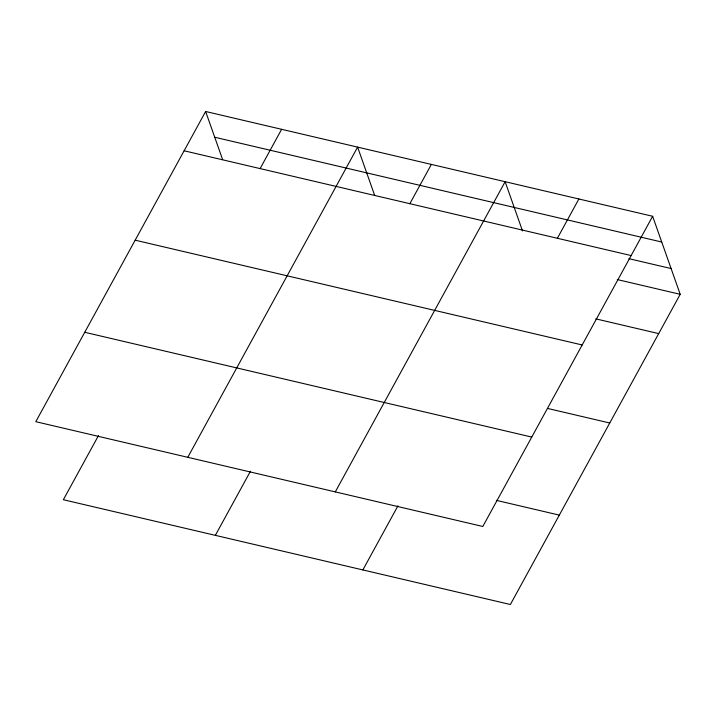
<?xml version="1.0" encoding="UTF-8"?>
<svg xmlns="http://www.w3.org/2000/svg" width="716" height="716" viewBox="0 0 716 716"><rect width="100%" height="100%" fill="white"/><g stroke="black" fill="none" stroke-linecap="round" stroke-linejoin="round"><path stroke-width="1.07" d="M205.626 111.49L35.8 421.688L482.808 526.475L652.643 216.277L205.626 111.49L222.658 159.686M98.477 435.588L63.357 499.723L510.374 604.51L680.2 294.312L652.643 216.277M260.114 168.591L281.621 129.301M187.78 457.318L357.615 147.111L374.638 195.316M215.346 535.353L250.457 471.218M409.856 203.693L431.372 164.403M335.294 491.892L505.129 181.694L522.51 230.919M362.86 569.936L397.971 505.8M557.37 238.276L578.886 198.985M214.728 137.239L661.736 242.026M184.119 150.781L631.127 255.567M628.8 258.646L671.107 268.563M617.29 279.562L680.2 294.312M595.775 318.853L658.684 333.602M135.172 240.182L582.18 344.969M547.919 408.514L609.746 423.004M84.748 332.287L531.755 437.073M496.403 500.368L559.312 515.117"/></g></svg>
